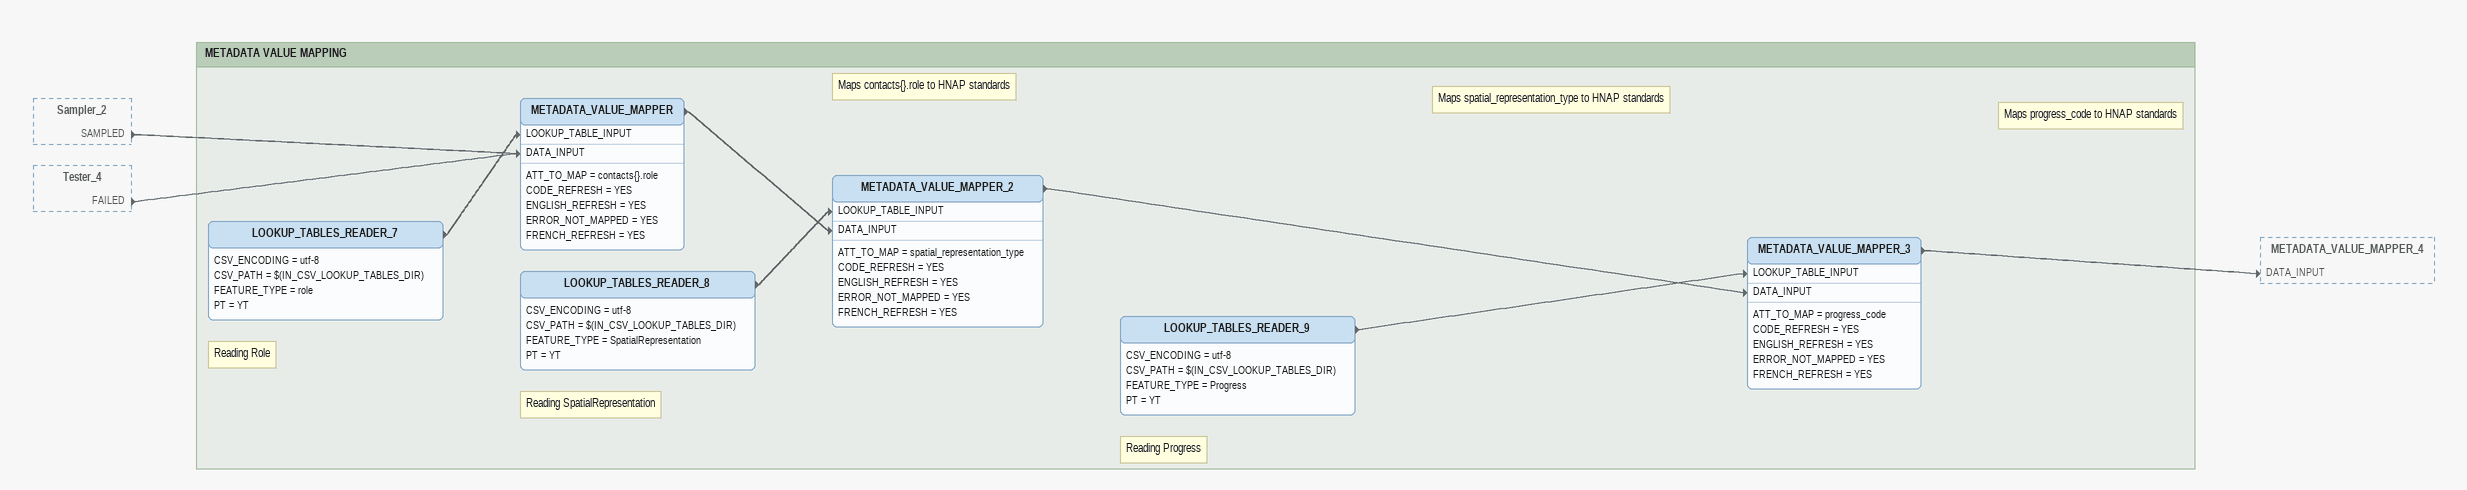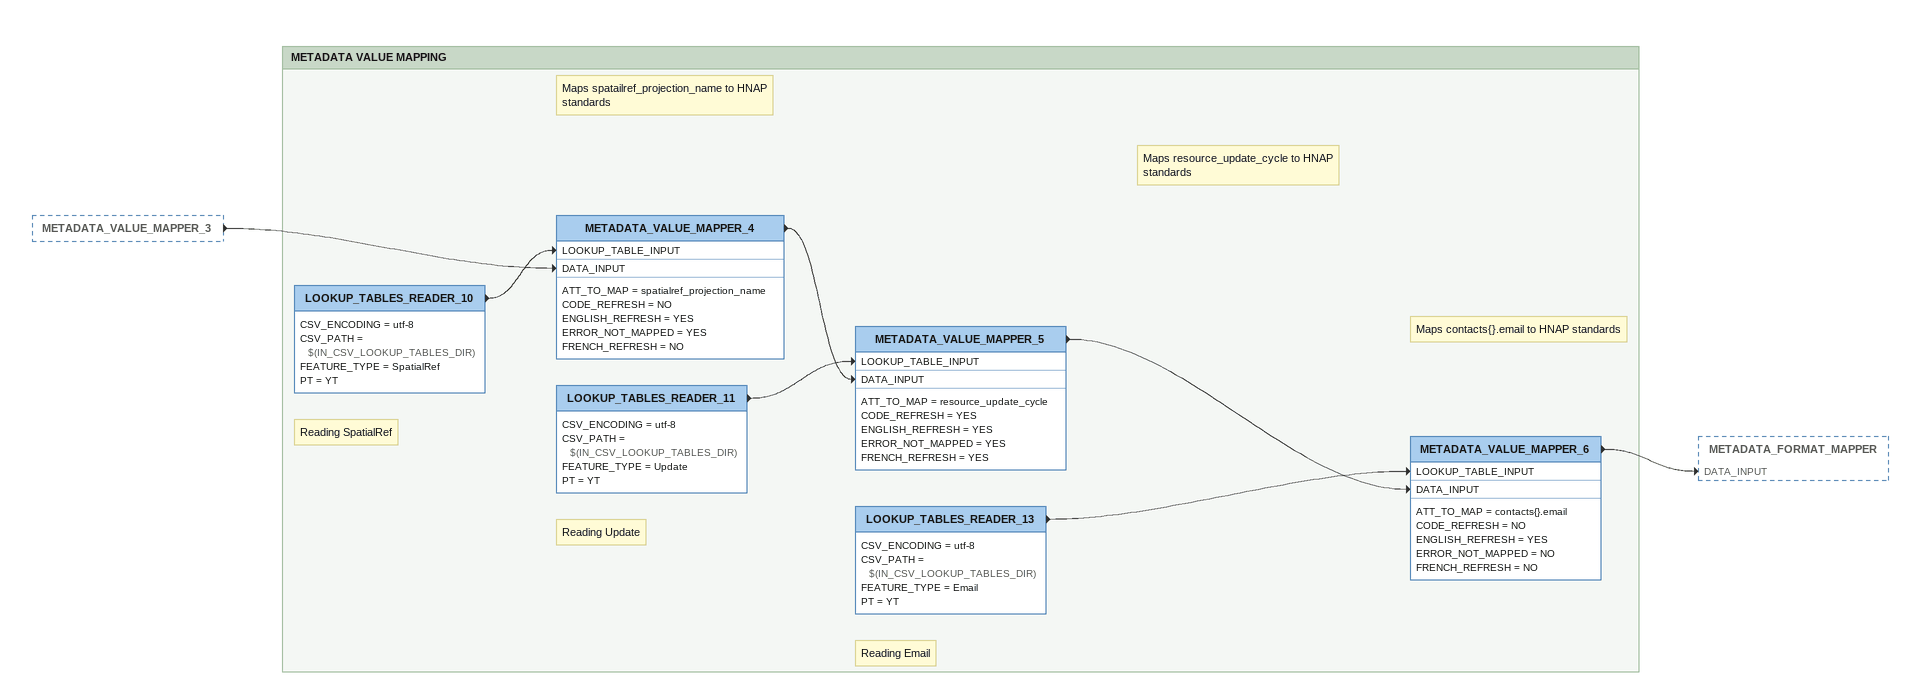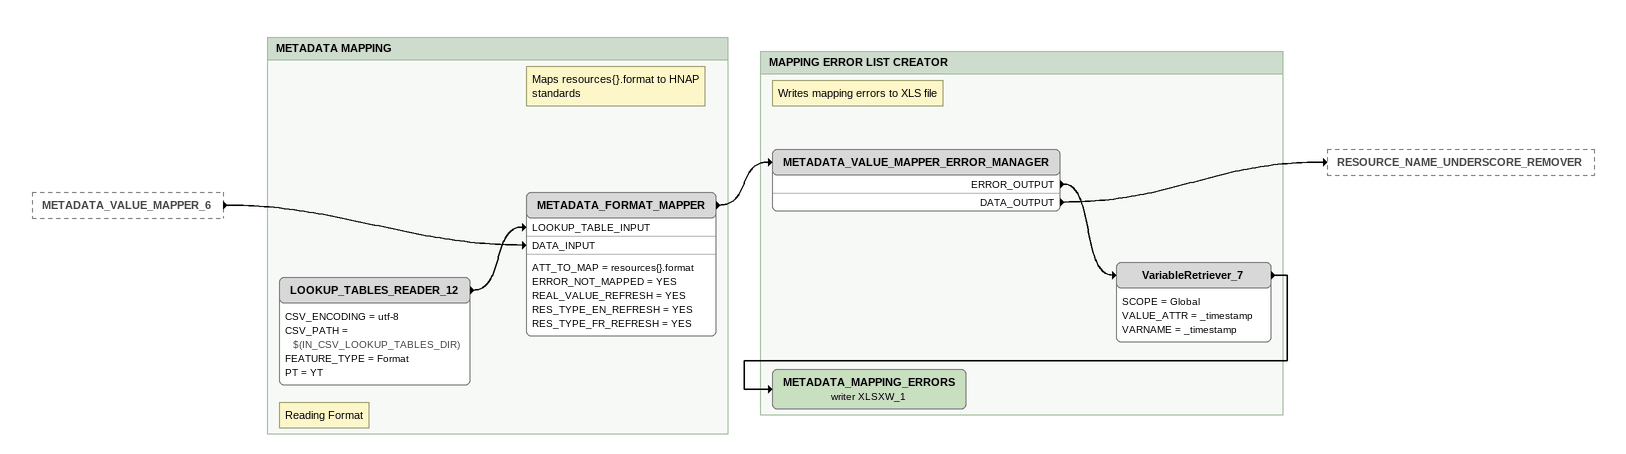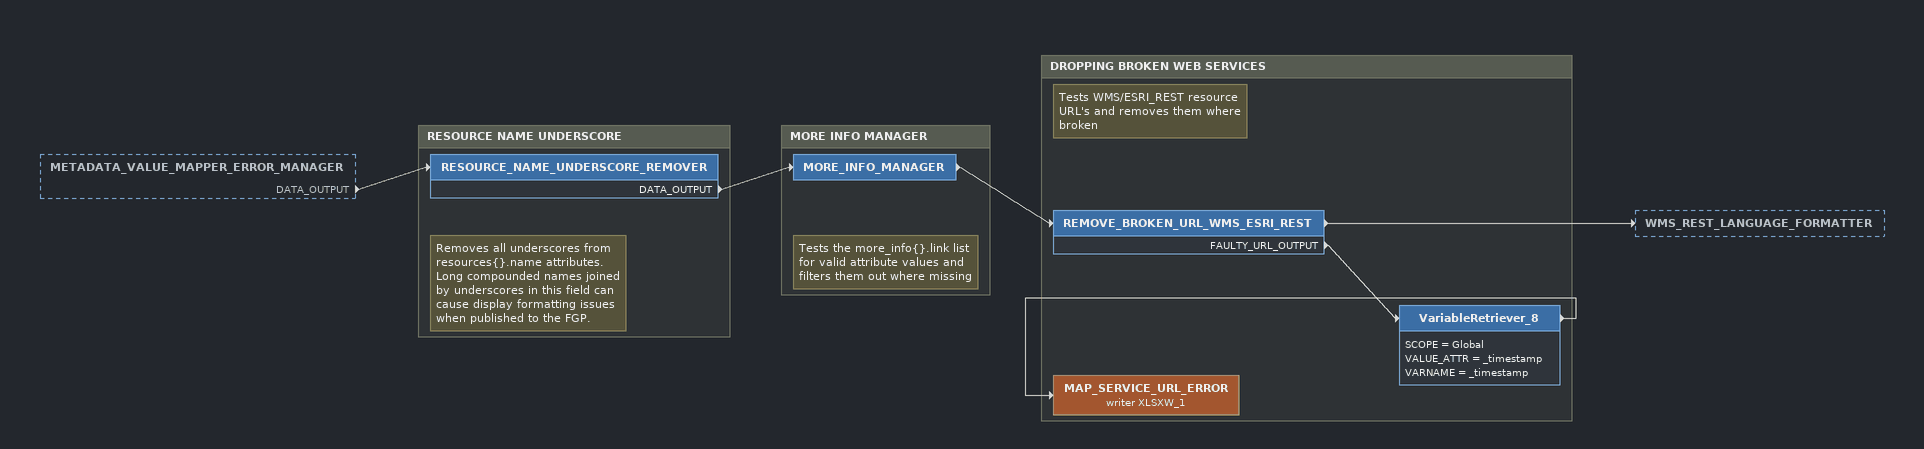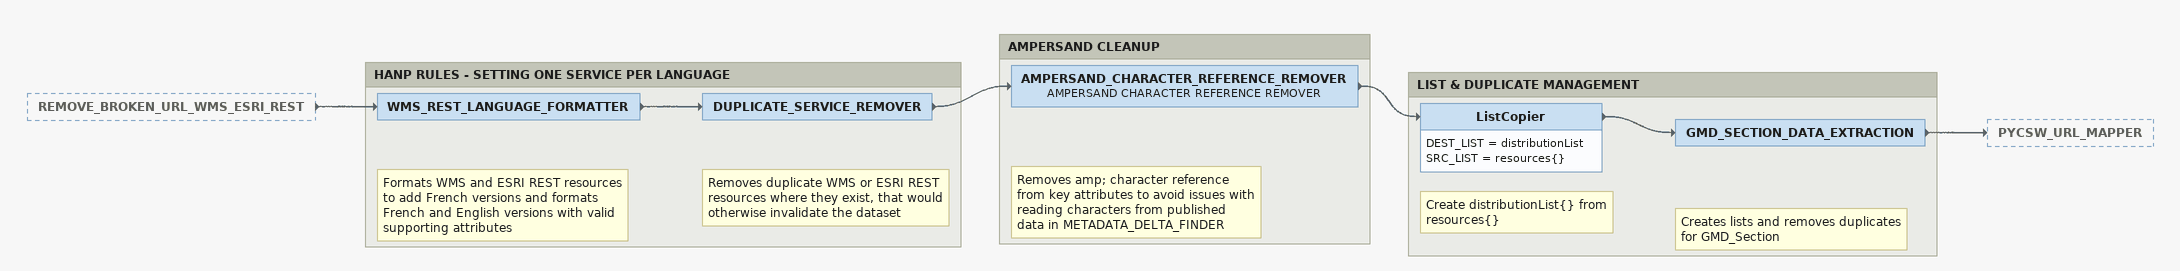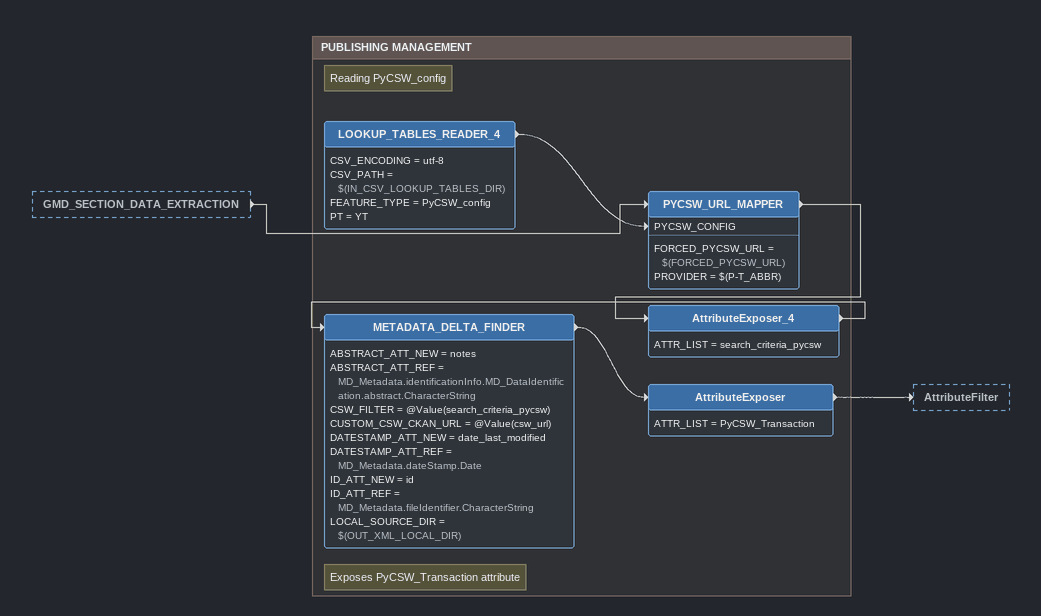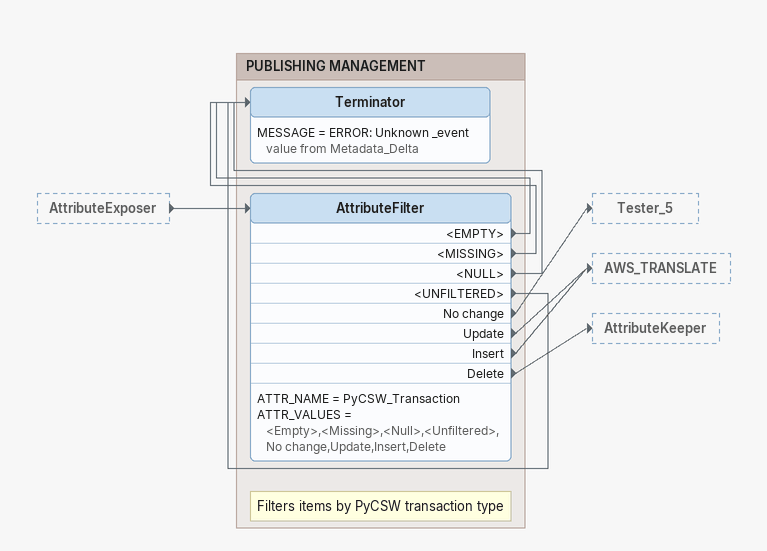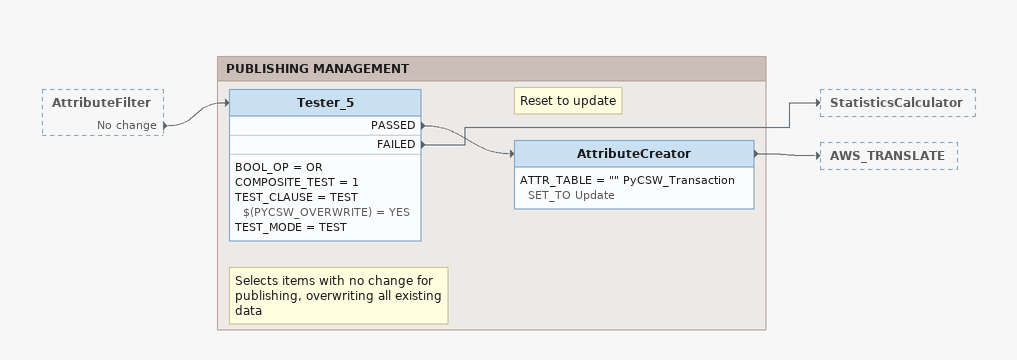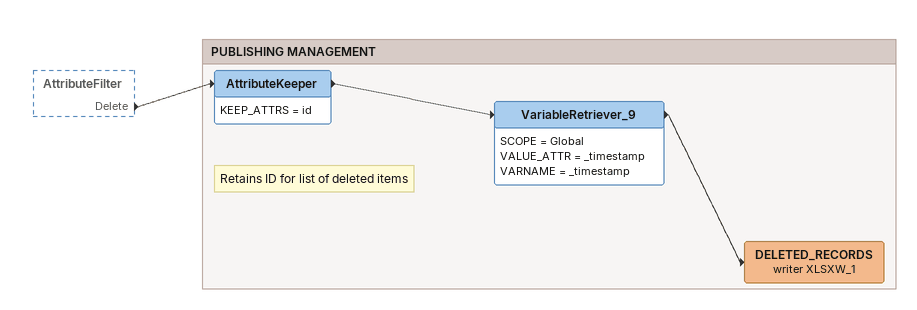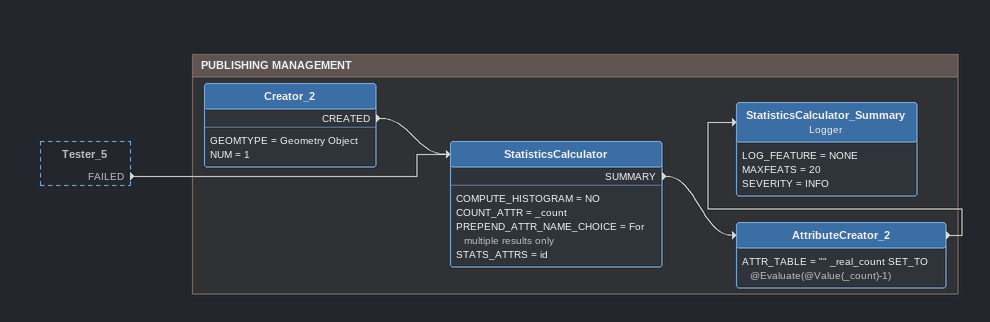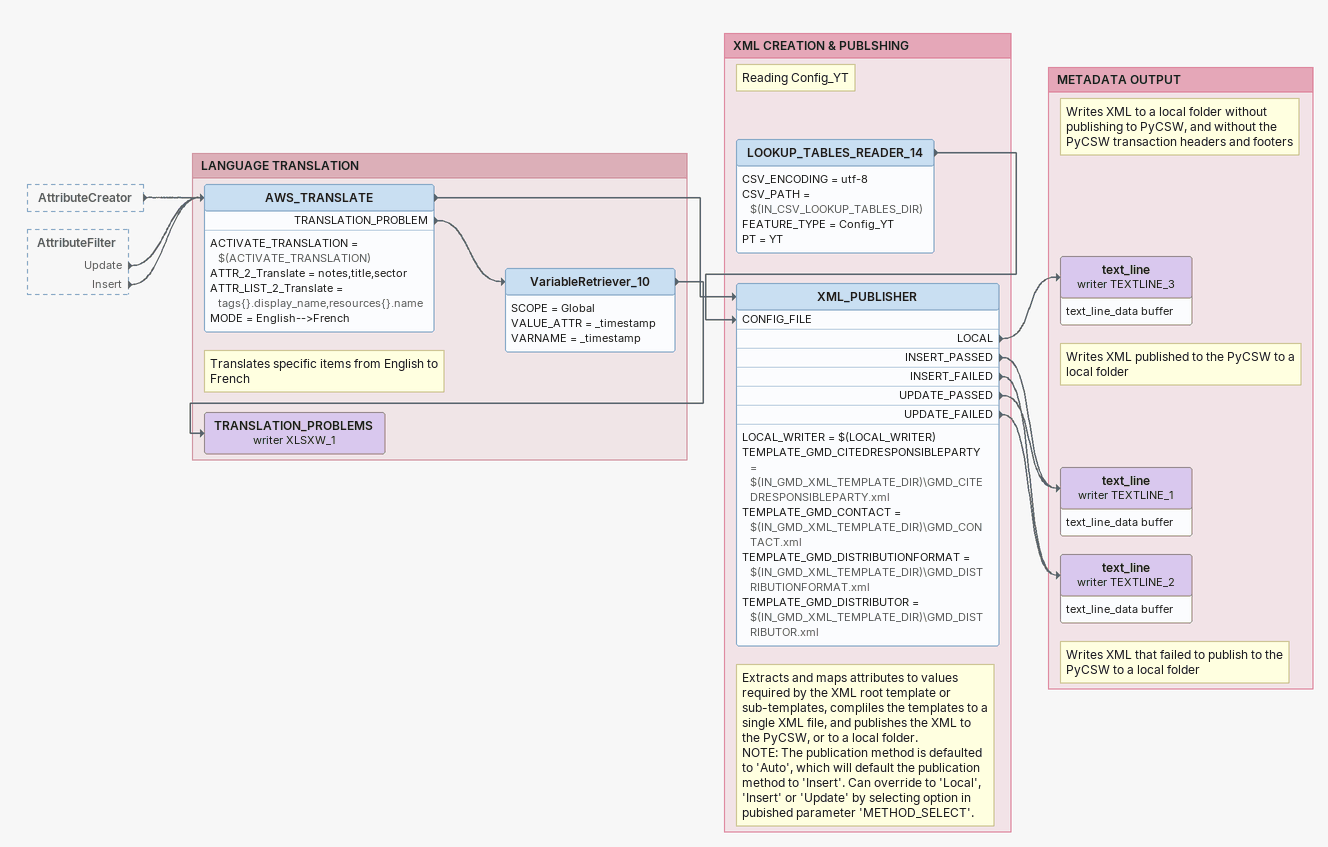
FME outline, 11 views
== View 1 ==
Sampler_2 [outside]
    SAMPLED -> METADATA_VALUE_MAPPER [DATA_INPUT]
Tester_4 [outside]
    FAILED -> METADATA_VALUE_MAPPER [DATA_INPUT]

Bookmark: METADATA VALUE MAPPING
Note: Reading Role
LOOKUP_TABLES_READER_7
    CSV_ENCODING = utf-8
    CSV_PATH = $(IN_CSV_LOOKUP_TABLES_DIR)
    FEATURE_TYPE = role
    PT = YT
    -> METADATA_VALUE_MAPPER [LOOKUP_TABLE_INPUT]
Note: Maps contacts{}.role to HNAP standards
METADATA_VALUE_MAPPER
    ATT_TO_MAP = contacts{}.role
    CODE_REFRESH = YES
    ENGLISH_REFRESH = YES
    ERROR_NOT_MAPPED = YES
    FRENCH_REFRESH = YES
    -> METADATA_VALUE_MAPPER_2 [DATA_INPUT]
Note: Reading SpatialRepresentation
LOOKUP_TABLES_READER_8
    CSV_ENCODING = utf-8
    CSV_PATH = $(IN_CSV_LOOKUP_TABLES_DIR)
    FEATURE_TYPE = SpatialRepresentation
    PT = YT
    -> METADATA_VALUE_MAPPER_2 [LOOKUP_TABLE_INPUT]
Note: Maps spatial_representation_type to HNAP standards
METADATA_VALUE_MAPPER_2
    ATT_TO_MAP = spatial_representation_type
    CODE_REFRESH = YES
    ENGLISH_REFRESH = YES
    ERROR_NOT_MAPPED = YES
    FRENCH_REFRESH = YES
    -> METADATA_VALUE_MAPPER_3 [DATA_INPUT]
Note: Reading Progress
LOOKUP_TABLES_READER_9
    CSV_ENCODING = utf-8
    CSV_PATH = $(IN_CSV_LOOKUP_TABLES_DIR)
    FEATURE_TYPE = Progress
    PT = YT
    -> METADATA_VALUE_MAPPER_3 [LOOKUP_TABLE_INPUT]
Note: Maps progress_code to HNAP standards
METADATA_VALUE_MAPPER_3
    ATT_TO_MAP = progress_code
    CODE_REFRESH = YES
    ENGLISH_REFRESH = YES
    ERROR_NOT_MAPPED = YES
    FRENCH_REFRESH = YES
    -> METADATA_VALUE_MAPPER_4 [DATA_INPUT]

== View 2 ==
METADATA_VALUE_MAPPER_3 [outside]
    -> METADATA_VALUE_MAPPER_4 [DATA_INPUT]

Bookmark: METADATA VALUE MAPPING
Note: Reading SpatialRef
LOOKUP_TABLES_READER_10
    CSV_ENCODING = utf-8
    CSV_PATH = $(IN_CSV_LOOKUP_TABLES_DIR)
    FEATURE_TYPE = SpatialRef
    PT = YT
    -> METADATA_VALUE_MAPPER_4 [LOOKUP_TABLE_INPUT]
Note: Maps spatailref_projection_name to HNAP standards
METADATA_VALUE_MAPPER_4
    ATT_TO_MAP = spatialref_projection_name
    CODE_REFRESH = NO
    ENGLISH_REFRESH = YES
    ERROR_NOT_MAPPED = YES
    FRENCH_REFRESH = NO
    -> METADATA_VALUE_MAPPER_5 [DATA_INPUT]
Note: Reading Update
LOOKUP_TABLES_READER_11
    CSV_ENCODING = utf-8
    CSV_PATH = $(IN_CSV_LOOKUP_TABLES_DIR)
    FEATURE_TYPE = Update
    PT = YT
    -> METADATA_VALUE_MAPPER_5 [LOOKUP_TABLE_INPUT]
Note: Maps resource_update_cycle to HNAP standards
METADATA_VALUE_MAPPER_5
    ATT_TO_MAP = resource_update_cycle
    CODE_REFRESH = YES
    ENGLISH_REFRESH = YES
    ERROR_NOT_MAPPED = YES
    FRENCH_REFRESH = YES
    -> METADATA_VALUE_MAPPER_6 [DATA_INPUT]
Note: Reading Email
LOOKUP_TABLES_READER_13
    CSV_ENCODING = utf-8
    CSV_PATH = $(IN_CSV_LOOKUP_TABLES_DIR)
    FEATURE_TYPE = Email
    PT = YT
    -> METADATA_VALUE_MAPPER_6 [LOOKUP_TABLE_INPUT]
Note: Maps contacts{}.email to HNAP standards
METADATA_VALUE_MAPPER_6
    ATT_TO_MAP = contacts{}.email
    CODE_REFRESH = NO
    ENGLISH_REFRESH = YES
    ERROR_NOT_MAPPED = NO
    FRENCH_REFRESH = NO
    -> METADATA_FORMAT_MAPPER [DATA_INPUT]

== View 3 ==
METADATA_VALUE_MAPPER_6 [outside]
    -> METADATA_FORMAT_MAPPER [DATA_INPUT]

Bookmark: METADATA MAPPING
Note: Reading Format
LOOKUP_TABLES_READER_12
    CSV_ENCODING = utf-8
    CSV_PATH = $(IN_CSV_LOOKUP_TABLES_DIR)
    FEATURE_TYPE = Format
    PT = YT
    -> METADATA_FORMAT_MAPPER [LOOKUP_TABLE_INPUT]
Note: Maps resources{}.format to HNAP standards
METADATA_FORMAT_MAPPER
    ATT_TO_MAP = resources{}.format
    ERROR_NOT_MAPPED = YES
    REAL_VALUE_REFRESH = YES
    RES_TYPE_EN_REFRESH = YES
    RES_TYPE_FR_REFRESH = YES
    -> METADATA_VALUE_MAPPER_ERROR_MANAGER

Bookmark: MAPPING ERROR LIST CREATOR
Note: Writes mapping errors to XLS file
METADATA_VALUE_MAPPER_ERROR_MANAGER
    ERROR_OUTPUT -> VariableRetriever_7
    DATA_OUTPUT -> RESOURCE_NAME_UNDERSCORE_REMOVER
VariableRetriever_7
    SCOPE = Global
    VALUE_ATTR = _timestamp
    VARNAME = _timestamp
    -> METADATA_MAPPING_ERRORS (writer XLSXW_1)
METADATA_MAPPING_ERRORS (writer XLSXW_1)

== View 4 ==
METADATA_VALUE_MAPPER_ERROR_MANAGER [outside]
    DATA_OUTPUT -> RESOURCE_NAME_UNDERSCORE_REMOVER

Bookmark: RESOURCE NAME UNDERSCORE
Note: Removes all underscores from resources{}.name attributes. Long compounded names joined by underscores in this field can cause display formatting issues when published to the FGP.
RESOURCE_NAME_UNDERSCORE_REMOVER
    DATA_OUTPUT -> MORE_INFO_MANAGER

Bookmark: MORE INFO MANAGER
Note: Tests the more_info{}.link list for valid attribute values and filters them out where missing
MORE_INFO_MANAGER
    -> REMOVE_BROKEN_URL_WMS_ESRI_REST

Bookmark: DROPPING BROKEN WEB SERVICES
Note: Tests WMS/ESRI_REST resource URL's and removes them where broken
REMOVE_BROKEN_URL_WMS_ESRI_REST
    -> WMS_REST_LANGUAGE_FORMATTER
    FAULTY_URL_OUTPUT -> VariableRetriever_8
VariableRetriever_8
    SCOPE = Global
    VALUE_ATTR = _timestamp
    VARNAME = _timestamp
    -> MAP_SERVICE_URL_ERROR (writer XLSXW_1)
MAP_SERVICE_URL_ERROR (writer XLSXW_1)

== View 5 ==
REMOVE_BROKEN_URL_WMS_ESRI_REST [outside]
    -> WMS_REST_LANGUAGE_FORMATTER

Bookmark: HANP RULES - SETTING ONE SERVICE PER LANGUAGE
Note: Formats WMS and ESRI REST resources to add French versions and formats French and English versions with valid supporting attributes
WMS_REST_LANGUAGE_FORMATTER
    -> DUPLICATE_SERVICE_REMOVER
Note: Removes duplicate WMS or ESRI REST resources where they exist, that would otherwise invalidate the dataset
DUPLICATE_SERVICE_REMOVER
    -> AMPERSAND_CHARACTER_REFERENCE_REMOVER

Bookmark: AMPERSAND CLEANUP
Note: Removes amp; character reference from key attributes to avoid issues with reading characters from published data in METADATA_DELTA_FINDER
AMPERSAND_CHARACTER_REFERENCE_REMOVER: AMPERSAND CHARACTER REFERENCE REMOVER
    -> ListCopier

Bookmark: LIST & DUPLICATE MANAGEMENT
Note: Create distributionList{} from resources{}
ListCopier
    DEST_LIST = distributionList
    SRC_LIST = resources{}
    -> GMD_SECTION_DATA_EXTRACTION
Note: Creates lists and removes duplicates for GMD_Section
GMD_SECTION_DATA_EXTRACTION
    -> PYCSW_URL_MAPPER

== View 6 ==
GMD_SECTION_DATA_EXTRACTION [outside]
    -> PYCSW_URL_MAPPER

Bookmark: PUBLISHING MANAGEMENT
Note: Reading PyCSW_config
LOOKUP_TABLES_READER_4
    CSV_ENCODING = utf-8
    CSV_PATH = $(IN_CSV_LOOKUP_TABLES_DIR)
    FEATURE_TYPE = PyCSW_config
    PT = YT
    -> PYCSW_URL_MAPPER [PYCSW_CONFIG]
PYCSW_URL_MAPPER
    FORCED_PYCSW_URL = $(FORCED_PYCSW_URL)
    PROVIDER = $(P-T_ABBR)
    -> AttributeExposer_4
AttributeExposer_4
    ATTR_LIST = search_criteria_pycsw
    -> METADATA_DELTA_FINDER
METADATA_DELTA_FINDER
    ABSTRACT_ATT_NEW = notes
    ABSTRACT_ATT_REF = MD_Metadata.identificationInfo.MD_DataIdentification.abstract.CharacterString
    CSW_FILTER = @Value(search_criteria_pycsw)
    CUSTOM_CSW_CKAN_URL = @Value(csw_url)
    DATESTAMP_ATT_NEW = date_last_modified
    DATESTAMP_ATT_REF = MD_Metadata.dateStamp.Date
    ID_ATT_NEW = id
    ID_ATT_REF = MD_Metadata.fileIdentifier.CharacterString
    LOCAL_SOURCE_DIR = $(OUT_XML_LOCAL_DIR)
    -> AttributeExposer
Note: Exposes PyCSW_Transaction attribute
AttributeExposer
    ATTR_LIST = PyCSW_Transaction
    -> AttributeFilter

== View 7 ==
AttributeExposer [outside]
    -> AttributeFilter

Bookmark: PUBLISHING MANAGEMENT
Note: Filters items by PyCSW transaction type
AttributeFilter
    ATTR_NAME = PyCSW_Transaction
    ATTR_VALUES = <Empty>,<Missing>,<Null>,<Unfiltered>,No change,Update,Insert,Delete
    <EMPTY> -> Terminator
    <MISSING> -> Terminator
    <NULL> -> Terminator
    <UNFILTERED> -> Terminator
    No change -> Tester_5
    Update -> AWS_TRANSLATE
    Insert -> AWS_TRANSLATE
    Delete -> AttributeKeeper
Terminator
    MESSAGE = ERROR: Unknown _event value from Metadata_Delta

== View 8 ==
AttributeFilter [outside]
    No change -> Tester_5

Bookmark: PUBLISHING MANAGEMENT
Note: Selects items with no change for publishing, overwriting all existing data
Tester_5
    BOOL_OP = OR
    COMPOSITE_TEST = 1
    TEST_CLAUSE = TEST $(PYCSW_OVERWRITE) = YES
    TEST_MODE = TEST
    PASSED -> AttributeCreator
    FAILED -> StatisticsCalculator
Note: Reset to update
AttributeCreator
    ATTR_TABLE = "" PyCSW_Transaction SET_TO Update
    -> AWS_TRANSLATE

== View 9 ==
AttributeFilter [outside]
    Delete -> AttributeKeeper

Bookmark: PUBLISHING MANAGEMENT
Note: Retains ID for list of deleted items
AttributeKeeper
    KEEP_ATTRS = id
    -> VariableRetriever_9
VariableRetriever_9
    SCOPE = Global
    VALUE_ATTR = _timestamp
    VARNAME = _timestamp
    -> DELETED_RECORDS (writer XLSXW_1)
DELETED_RECORDS (writer XLSXW_1)

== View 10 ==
Tester_5 [outside]
    FAILED -> StatisticsCalculator

Bookmark: PUBLISHING MANAGEMENT
Creator_2
    GEOMTYPE = Geometry Object
    NUM = 1
    CREATED -> StatisticsCalculator
StatisticsCalculator
    COMPUTE_HISTOGRAM = NO
    COUNT_ATTR = _count
    PREPEND_ATTR_NAME_CHOICE = For multiple results only
    STATS_ATTRS = id
    SUMMARY -> AttributeCreator_2
AttributeCreator_2
    ATTR_TABLE = "" _real_count SET_TO @Evaluate(@Value(_count)-1)
    -> StatisticsCalculator_Summary
StatisticsCalculator_Summary: Logger
    LOG_FEATURE = NONE
    MAXFEATS = 20
    SEVERITY = INFO

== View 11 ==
AttributeCreator [outside]
    -> AWS_TRANSLATE
AttributeFilter [outside]
    Update -> AWS_TRANSLATE
    Insert -> AWS_TRANSLATE

Bookmark: LANGUAGE TRANSLATION
Note: Translates specific items from English to French
AWS_TRANSLATE
    ACTIVATE_TRANSLATION = $(ACTIVATE_TRANSLATION)
    ATTR_2_Translate = notes,title,sector
    ATTR_LIST_2_Translate = tags{}.display_name,resources{}.name
    MODE = English-->French
    -> XML_PUBLISHER
    TRANSLATION_PROBLEM -> VariableRetriever_10
VariableRetriever_10
    SCOPE = Global
    VALUE_ATTR = _timestamp
    VARNAME = _timestamp
    -> TRANSLATION_PROBLEMS (writer XLSXW_1)
TRANSLATION_PROBLEMS (writer XLSXW_1)

Bookmark: XML CREATION & PUBLSHING
Note: Reading Config_YT
LOOKUP_TABLES_READER_14
    CSV_ENCODING = utf-8
    CSV_PATH = $(IN_CSV_LOOKUP_TABLES_DIR)
    FEATURE_TYPE = Config_YT
    PT = YT
    -> XML_PUBLISHER [CONFIG_FILE]
Note: Extracts and maps attributes to values required by the XML root template or sub-templates, compliles the templates to a single XML file, and publishes the XML to the PyCSW, or to a local folder. / NOTE: The publication method is defaulted to 'Auto', which will default the publication method to 'Insert'. Can override to 'Local', 'Insert' or 'Update' by selecting option in pubished parameter 'METHOD_SELECT'.
XML_PUBLISHER
    LOCAL_WRITER = $(LOCAL_WRITER)
    TEMPLATE_GMD_CITEDRESPONSIBLEPARTY = $(IN_GMD_XML_TEMPLATE_DIR)\GMD_CITEDRESPONSIBLEPARTY.xml
    TEMPLATE_GMD_CONTACT = $(IN_GMD_XML_TEMPLATE_DIR)\GMD_CONTACT.xml
    TEMPLATE_GMD_DISTRIBUTIONFORMAT = $(IN_GMD_XML_TEMPLATE_DIR)\GMD_DISTRIBUTIONFORMAT.xml
    TEMPLATE_GMD_DISTRIBUTOR = $(IN_GMD_XML_TEMPLATE_DIR)\GMD_DISTRIBUTOR.xml
    LOCAL -> text_line (writer TEXTLINE_3)
    INSERT_PASSED -> text_line (writer TEXTLINE_1)
    INSERT_FAILED -> text_line (writer TEXTLINE_2)
    UPDATE_PASSED -> text_line (writer TEXTLINE_1)
    UPDATE_FAILED -> text_line (writer TEXTLINE_2)

Bookmark: METADATA OUTPUT
Note: Writes XML to a local folder without publishing to PyCSW, and without the PyCSW transaction headers and footers
text_line (writer TEXTLINE_3)
    attributes: text_line_data buffer
Note: Writes XML published to the PyCSW to a local folder
text_line (writer TEXTLINE_1)
    attributes: text_line_data buffer
Note: Writes XML that failed to publish to the PyCSW to a local folder
text_line (writer TEXTLINE_2)
    attributes: text_line_data buffer
